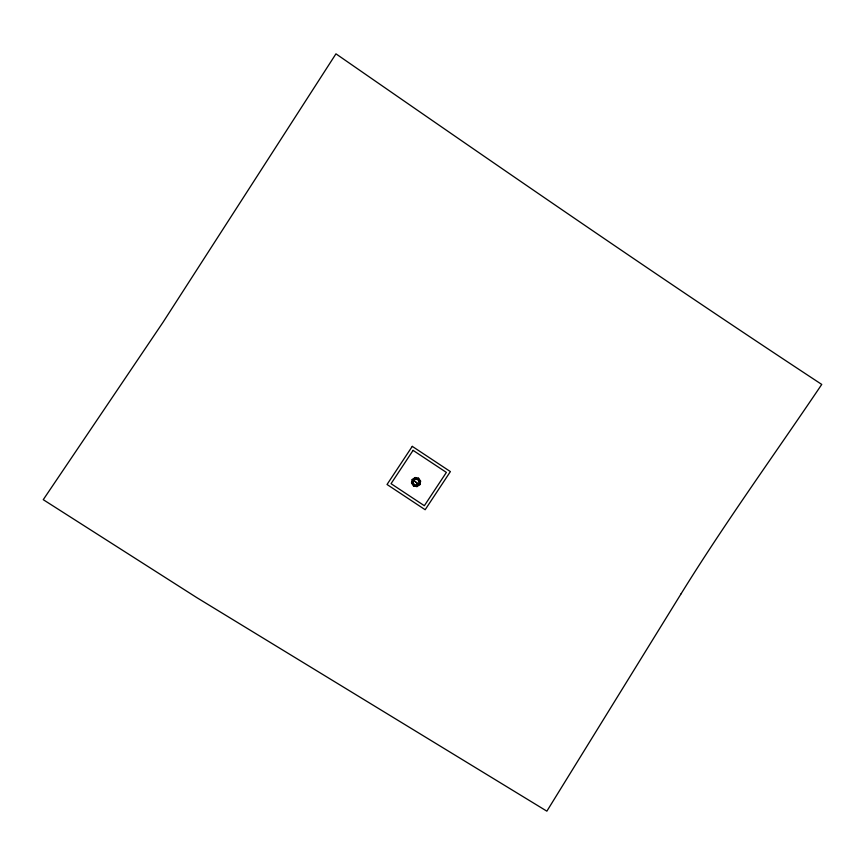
<?xml version="1.0" encoding="UTF-8"?>
<svg xmlns="http://www.w3.org/2000/svg" width="865" height="865" viewBox="0 0 865 865"><rect width="100%" height="100%" fill="white"/><g stroke="black" fill="none" stroke-linecap="round" stroke-linejoin="round"><path stroke-width="1.3" d="M411.524 482.984L412.194 479.513L415.135 477.534L418.606 478.204L420.585 481.145L419.914 484.616L416.973 486.595L413.502 485.925L411.524 482.984L413.092 482.659L414.389 484.584L416.66 485.016L418.574 483.73L419.006 481.459L417.719 479.545L415.449 479.102L413.535 480.399L413.092 482.659M413.502 485.925L414.389 484.584M417.719 479.545L418.606 478.204M419.006 481.459L420.585 481.145M412.194 479.513L413.535 480.399M418.574 483.73L419.914 484.616M415.135 477.534L415.449 479.102M416.66 485.016L416.973 486.595M412.724 479.859L412.151 482.854L413.848 485.384L416.844 485.968L419.374 484.259L419.957 481.264L418.249 478.734L415.254 478.161L412.724 479.859M681.09 593.779L546.864 811.165L196.679 597.553L43.25 499.678L163.096 322.169L335.955 53.835C496.975 165.356 658.092 276.8 821.75 384.428C774.759 454.136 725.346 522.255 681.09 593.779M412.27 446.362L387.033 484.486L425.158 509.723L450.384 471.598L412.27 446.362M413.081 450.373L391.045 483.676L424.347 505.711L446.383 472.409L413.081 450.373M414.789 481.232L417.471 483.459L414.789 481.232"/></g></svg>
